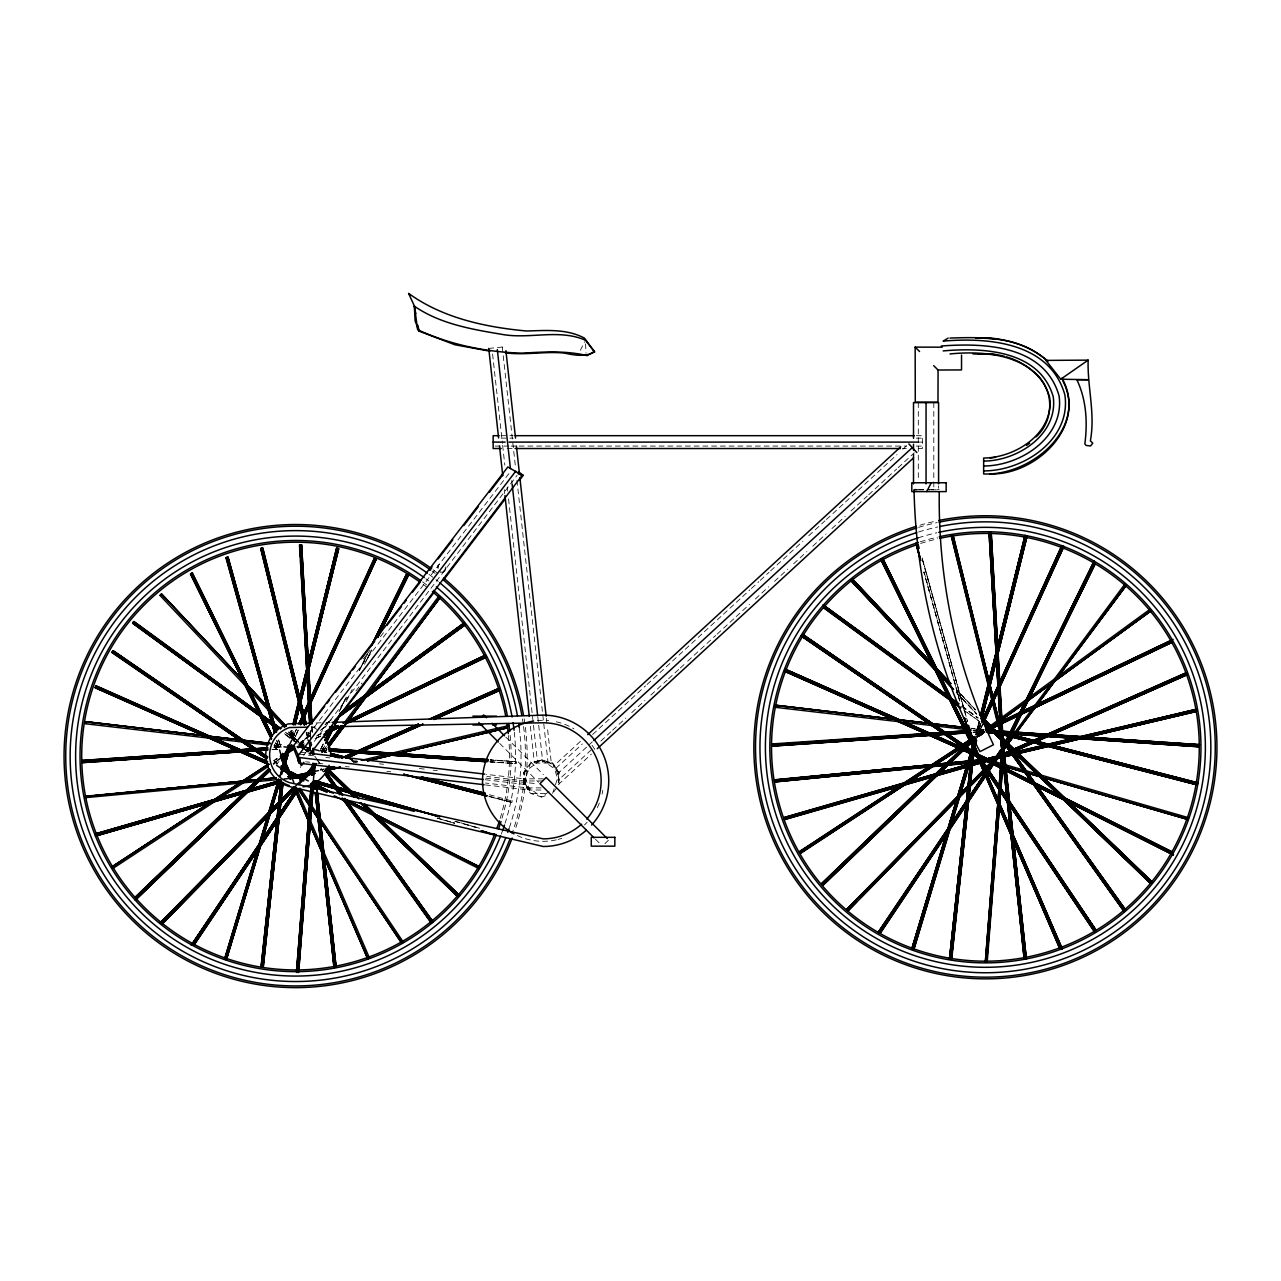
<?xml version="1.0" encoding="UTF-8"?>
<svg xmlns="http://www.w3.org/2000/svg" width="1281" height="1281" viewBox="0 0 1281 1281"><rect width="100%" height="100%" fill="white"/><g stroke="black" fill="none" stroke-linecap="round" stroke-linejoin="round"><path stroke-width="0.75" stroke-dasharray="5 3.75" d="M490.095 761.891L515.987 763.684L516.051 761.571L490.159 759.809L516.163 761.827L515.987 763.684L490.079 761.923M303.565 746.423L299.706 745.414L299.242 747.496L305.054 748.985L299.178 747.207L299.706 745.414L307.44 747.415M289.906 738.208L291.812 730.442M292.276 730.33L290.387 738.096L292.436 730.362M291.716 738.593L293.621 730.843L291.748 738.577M485.467 784.949L529.822 790.025L523.737 784.036L524.201 778.832L486.3 774.365M289.986 738.224L291.924 730.474M291.508 738.4L293.429 730.65M977.003 737.408L980.381 723.845M512.256 800.641L511.872 802.434L488.669 796.446L511.872 802.434L512.368 801.137L489.07 794.62M438.134 565.305L437.301 567.899L440.344 563.704L438.134 565.305L438.134 568.764M552.623 793.419L554.897 786.438M555.458 784.677L559.429 772.443L553.904 765.75L581.814 740.082M530.366 726.295L534.305 762.099L541.591 759.473L559.429 772.443L558.148 780.305L592.014 749.177M529.822 790.025L526.939 788.456L523.737 779.569L523.737 772.443L530.558 763.06C537.54 761.042 545.61 761.442 552.623 763.06L555.137 766.534L559.429 780.001L557.555 785.237L591.39 754.109M292.532 738.336L295.831 731.067M298.329 730.058L293.381 740.978L298.361 730.09M976.106 734.573L981.054 723.669M296.407 729.257L292.26 738.352L296.439 729.305M293.141 741.01L298.121 730.106M976.682 737.232L982.495 724.502M319.85 751.419L323.356 744.245M340.025 710.138L347.039 695.791L340.009 709.994M359.321 670.668L367.215 654.511L359.401 670.555M321.547 752.203L325.038 745.03L321.579 752.203M352.211 689.418L345.197 703.621M364.477 664.311L371.49 649.947M339.017 711.772L346.046 697.44M359.224 670.539L367.135 654.415M367.311 658.93L371.698 649.963L364.589 664.215M321.419 751.995L324.942 744.837M580.405 350.305L584.568 341.835M524.201 778.832L524.217 780.305L523.849 778.832L543.897 778.832M443.082 572.095L446.14 567.899L445.292 570.493L443.082 572.095L440.344 572.095L445.292 570.493L445.292 567.035M553.76 791.866L557.155 787.175M322.011 752.828L326.783 746.423M324.381 752.331L326.783 749.129M303.645 755.294L517.06 475.347M356.022 690.827L362.075 682.901M363.372 658.914L365.806 655.744M367.023 654.159L370.673 649.387M380.409 636.705L385.277 630.364M298.041 748.232L510.366 471.728M604.936 843.683L608.683 839.936M276.152 764.357L279.018 761.587M979.981 731.307L975.674 735.454C979.725 728.152 984.497 733.244 977.083 737.039L981.406 732.892L980.077 731.579M977.003 736.767L981.31 732.604M273.429 764.661L276.312 761.907M555.842 768.328L582.311 743.989M592.607 734.525L645.544 685.831M647.017 684.486L664.663 668.266M666.136 666.905L683.782 650.684M685.255 649.323L702.901 633.102M704.374 631.741L722.02 615.52M723.477 614.175L741.139 597.939M742.596 596.594L749.961 589.82M751.419 588.475L758.784 581.718M760.241 580.357L769.064 572.255M770.538 570.894L788.183 554.673M789.656 553.312L802.899 541.142M808.775 535.73L824.948 520.855M826.421 519.51L844.067 503.289M845.54 501.928L863.186 485.707M864.659 484.346L882.305 468.125M883.778 466.764L897.02 454.595M902.897 449.199L908.773 443.786M557.123 774.204L592.35 741.811M600.837 741.059L611.133 731.595M612.606 730.234L625.865 718.049M631.741 712.636L645 700.467M650.876 695.039L667.065 680.163M668.538 678.802L678.85 669.339M680.323 667.977L686.2 662.565M687.673 661.204L715.647 635.488M717.12 634.143L734.782 617.906M736.239 616.545L749.497 604.36M755.374 598.948L768.632 586.778M774.509 581.366L787.767 569.18M793.644 563.768L806.886 551.583M812.778 546.17L826.021 533.985M831.913 528.573L845.156 516.387M851.048 510.975L867.237 496.099M868.71 494.738L886.372 478.502M887.845 477.14L896.668 469.022M898.141 467.677L914.33 452.785M309.361 749.993L308.385 750.906L309.089 750.506M299.146 743.669L310.434 735.422M324.942 724.806L331.379 720.082M977.819 736.319L977.211 735.438L983.664 730.714M331.331 719.842L324.878 724.55L331.395 719.874M298.601 746.006L303.453 742.484M321.211 729.562L326.047 726.039M549.021 791.61L541.591 797.006L530.558 793.419L527.42 789.112L523.849 778.832M984.817 731.675L979.421 734.269L978.428 732.38L983.84 729.802L978.428 732.38L979.421 734.269L984.817 731.675L978.268 736.559L977.131 735.102L983.584 730.394L977.211 735.438M273.622 760.722L276.952 758.528L273.622 760.69M982.991 731.051L976.33 735.438C984.192 727.656 987.875 732.828 977.547 737.199L983.888 732.124M977.275 737.007L983.952 732.62M273.862 760.866L277.208 758.672M300.122 743.877L303.709 742.163M316.327 736.127L321.723 733.533M304.478 743.861L297.272 747.303L304.478 743.877M978.668 732.556L984.064 729.978M297.048 747.143L304.254 743.717M315.078 738.561L320.49 735.999M979.18 734.077L984.593 731.515M545.258 795.821L541.591 797.006L523.737 784.036L530.558 763.06L552.623 763.06L559.429 784.036L559.429 780.001M320.458 770.089L324.333 769.16M353.476 762.243L357.367 761.314M353.332 762.035L357.223 761.122L353.316 762.115M488.75 348.448L505.467 346.687M271.876 749.513L277.849 749.097M297.784 747.72L301.772 747.447M982.975 729.642L973.016 730.346L982.847 729.898M973.192 732.188L983.151 731.499L973.304 730.346M273.574 747.72L281.548 747.191M297.48 746.134L301.74 746.391M316.183 722.932L324.141 722.66M326.127 722.596L330.098 722.452M311.475 727.112L315.462 727.032M501.143 435.684L513.121 435.684M916.363 435.684L922.352 435.684L922.352 448.526L918.365 448.526M501.143 438.134L513.121 438.134M916.363 438.134L922.352 438.134M918.365 442.105L922.352 442.105M495.155 446.076L509.133 446.076M511.119 446.076L517.108 446.076M519.109 446.076L906.372 446.076M916.363 446.076L922.352 446.076M507.132 448.526L513.121 448.526M902.384 448.526L906.372 448.526M918.829 489.678L924.674 489.678M928.581 489.678L939.229 489.678M918.301 489.822L929.926 489.822M931.415 489.822L938.589 489.822L938.589 485.867M537.844 760.69L545.322 760.69L551.406 763.94L547.243 726.183M543.064 780.962L525.194 780.962L486.876 776.494M541.126 787.895L527.404 787.895L485.499 783.027M527.42 789.112L529.197 790.025L543.897 790.025M545.258 793.419L530.558 793.419L523.737 772.443L541.591 759.473L545.322 760.69M296.808 746.983L300.795 747.239M320.714 748.568L326.703 748.969M489.966 761.699L515.875 763.412M490.255 760.049L516.163 761.827M320.794 750.17L326.767 750.586M485.803 778.159L537.235 783.78M276.28 744.101L282.236 744.789L276.296 744.069M274.022 745.686L281.964 746.615M305.695 761.779L309.65 762.243M317.784 763.396L323.501 763.876M345.406 766.63L349.233 766.903M386.846 771.338L390.817 771.803M971.687 728.569L983.584 729.978M276.376 744.357L282.332 745.062M274.102 745.974L282.044 746.903M274.134 745.942L282.06 746.887M300.555 752.251L306.495 752.956M299.754 754.157L315.574 756.046M325.886 757.455L329.858 757.92M351.731 760.514L357.687 761.218M379.544 763.796L383.531 764.277M419.303 768.504L425.26 769.208M433.218 770.153L437.189 770.618M485.259 779.729L524.682 784.42L525.53 786.502M303.629 746.695L311.363 748.68M321.035 751.178L326.831 752.668M357.287 762.403L351.49 760.914L355.301 761.987M488.846 796.206L512.064 802.162M305.502 746.919L311.299 748.44M299.178 747.207L304.99 748.712M351.394 760.77L357.191 762.275M454.963 821.201L479.911 828.375L460.76 822.818M437.141 817.999L454.419 822.962M454.435 823.219L437.173 818.239L454.483 823.171M455.043 821.409L479.975 828.663M553.904 765.75L555.137 766.534M274.374 761.795L277.673 764.052M962.015 706.183L978.156 717.968L961.999 706.263M978.7 720.707L963.952 710.234L978.476 720.787M298.473 741.555L285.567 732.156L303.325 745.062M300.09 742.724L306.543 747.415M308.161 748.6L311.395 750.938M304.942 746.231L309.778 749.769M284.494 733.677L297.416 743.076M299.033 744.261L308.721 751.307M297.176 743.204L284.27 733.789L293.957 740.818M298.793 744.373L308.465 751.435L295.575 742.003M961.807 706.295L977.931 718.081M285.343 732.22L298.233 741.651M299.85 742.82L306.303 747.544M527.708 788.872L529.197 790.025M548.748 761.795L551.406 763.94M505.915 737.167L543.416 774.653M499.67 743.412L538.548 782.291M595.489 839.231L599.652 843.394M956.17 692.348L976.714 714.174L956.25 692.332M956.267 692.14L976.827 713.901M295.703 736.431L290.227 730.634L295.735 736.431M288.849 731.851L298.441 742.019M299.818 743.46L308.032 752.171M295.575 739.393L288.737 732.124L298.345 742.291M296.952 740.85L307.904 752.475L299.706 743.749M956.25 689.626L975.401 710.01M290.147 730.875L295.623 736.703M316.903 759.601L320.378 764.469M321.163 768.76L323.501 772.011M314.71 756.11L318.184 760.978M321.131 768.776L323.581 771.803M317.015 759.361L320.474 764.245M274.294 744.261L276.936 749.641M275.655 743.396L277.417 746.983M300.314 766.679L300.715 767.527M557.123 769.257L559.429 776.366M922.4 559.877L967.507 721.491L922.176 557.988L964.705 712.044M959.805 700.803L923.857 571.95L959.645 700.947M278.698 739.906L280.843 747.608L278.73 739.922M276.888 740.37L279.034 748.072M276.696 740.546L278.842 748.248L276.744 740.546M924.113 572.015L959.725 700.963M278.553 740.082L280.683 747.784M523.737 780.721L524.682 784.42M308.241 732.284L309.201 736.159L308.273 732.252M306.88 732.444L308.337 738.256M308.817 740.194L310.755 747.944M306.447 732.764L308.849 742.468M309.329 744.405L310.787 750.218M308.593 742.404L306.191 732.716L310.53 750.138L309.073 744.341M308.032 732.204L308.977 736.079M546.363 718.241L547.019 724.197M502.264 347.023L515.619 468.334M516.948 480.263L548.044 762.659M511.743 480.487L512.176 484.458M537.748 716.575L542.76 762.211M492.593 354.068L502.424 443.386M502.648 445.372L504.842 465.227M507.244 487.068L507.676 491.039M508.557 498.966L533.264 723.285M533.488 725.27L537.412 760.994M504.298 489.646L504.73 493.617M312.308 732.172L311.956 726.199L312.356 732.188M310.354 730.234L310.578 734.221M311.059 742.195L311.283 746.183M310.434 736.351L310.098 730.362L310.691 740.354M310.546 738.352L311.011 746.327L310.803 742.34M311.747 726.343L312.196 734.317M585.577 343.868L586.025 353.172M933.801 402.634L933.801 479.927M933.801 481.896L933.801 489.822M918.301 402.634L918.301 479.927M514.289 732.188A219.98 219.98 0 0 1 505.082 823.235M502.616 830.488A219.98 219.98 0 0 1 501.303 834.075M425.756 578.724A219.98 219.98 0 0 1 428.831 581.014M519.253 727.704A225.44 225.44 0 0 1 509.053 828.647M429.007 574.336A225.44 225.44 0 0 1 438.326 581.558M523.577 726.599A229.859 229.859 0 0 1 511.904 833.867M432.177 571.182A229.859 229.859 0 0 1 435.236 573.472M522.472 719.041A229.859 229.859 0 0 1 523.321 724.694M510.174 735.422A215.56 215.56 0 0 1 501.592 819.6M422.57 581.862A215.56 215.56 0 0 1 428.879 586.65M508.493 735.566A213.879 213.879 0 0 1 499.99 819.087M423.146 584.392A213.879 213.879 0 0 1 427.838 587.963M524.137 718.769A231.557 231.557 0 0 1 515.378 828.999M433.186 569.821A231.557 231.557 0 0 1 439.303 574.496M918.381 537.78A219.98 219.98 0 0 1 936.939 532.72M918.621 531.983A225.44 225.44 0 0 1 937.676 526.971M918.605 527.356A229.859 229.859 0 0 1 937.132 522.568M920.19 541.847A215.56 215.56 0 0 1 937.42 537.155M920.687 543.448A213.879 213.879 0 0 1 937.788 538.805M919.966 525.194A231.557 231.557 0 0 1 936.779 520.919M312.58 726.967A31.577 31.577 0 0 1 317.704 730.01M602.823 790.281A60.495 60.495 0 0 1 602.102 794.044M599.332 803.059A60.495 60.495 0 0 1 596.962 808.279M587.178 822.226A60.495 60.495 0 0 1 584.472 824.932M561.751 838.35A60.495 60.495 0 0 1 558.132 839.407M556.29 839.856A60.495 60.495 0 0 1 517.316 835.564M537.396 720.579A60.495 60.495 0 0 1 548.732 720.579M556.29 721.779A60.495 60.495 0 0 1 573.888 728.761M592.014 745.254A60.495 60.495 0 0 1 595.121 749.993M979.26 721.699L975.93 735.278L979.341 721.731M979.741 721.587L976.41 735.166L979.853 721.619M980.589 724.037L977.723 735.662L980.622 724.021M291.588 730.266L289.666 738.016L291.636 730.266M979.02 721.523L975.674 735.086L979.052 721.523M982.735 724.47L976.955 737.216L982.751 724.502M980.798 723.669L975.818 734.589L980.814 723.701M323.212 744.037L320.57 749.417L323.244 744.053M327.039 749.161L324.653 752.363L327.055 749.193M326.511 746.359L321.723 752.764L326.527 746.391M277.705 760.274L273.381 764.437L277.673 760.257M303.501 742.772L297.048 747.48L303.517 742.788M326.063 726.263L319.61 730.987L326.111 726.295M984.801 732.172L978.348 736.879L984.801 732.172M310.354 735.134L300.683 742.195L310.386 735.15M276.504 761.362L273.173 763.556L276.504 761.33M320.682 736.095L315.286 738.673L320.698 736.143M303.501 741.987L299.898 743.717L303.501 742.019M321.531 733.389L317.928 735.102L321.531 733.437M324.157 768.92L320.282 769.833L324.157 768.952M281.66 746.967L273.702 747.528L281.66 746.951M277.753 749.337L271.78 749.753L277.737 749.305M983.039 731.771L973.08 732.444L983.039 731.755M326.623 750.81L320.65 750.41L326.639 750.842M300.939 746.951L296.952 746.679L300.939 746.951M326.831 748.712L320.858 748.296L326.847 748.745M983.488 729.674L971.606 728.265L983.488 729.674M985.297 732.043L973.4 730.618L985.281 732.043M326.783 752.411L320.987 750.922L326.751 752.443M277.689 763.812L274.39 761.555L277.705 763.796M975.514 709.754L956.347 689.418L975.465 709.77M303.933 745.158L301.195 742.243L303.949 745.142M309.426 750.954L305.31 746.599L309.426 750.954M277.689 746.983L275.047 741.619L277.705 746.967M276.632 749.657L274.006 744.277L276.648 749.625"/><path stroke-width="1.5" d="M933.705 365.661L938.076 370.033L937.98 402.154L915.275 402.154L915.162 347.119L942.224 347.183M771.69 743.973L969.028 730.618L771.658 744.741L771.915 746.102L969.093 732.716L949.141 734.013M312.5 771.674L298.889 774.893L299.45 776.959L314.998 773.276L299.45 776.959L290.499 771.658L289.618 773.26L303.869 780.77L289.586 773.596L290.499 771.658L302.989 777.935M982.527 758.56L1173.316 854.923L978.94 757.103L979.853 755.15L1172.563 852.153M296.76 972.487L311.347 783.283M311.956 775.309L312.884 763.364L311.94 775.293M298.601 972.567L314.726 763.556M985.665 961.967L1002.543 742.884L1004.656 742.964L986.722 962.079L985.361 961.807L1002.543 742.884L1004.656 742.964M1004.4 743.076L987.203 961.887M296.471 972.343L311.315 783.267M296.648 970.341L310.594 795.101M311.075 789.128L311.395 785.157M312.5 771.21L313.14 763.252M298.761 970.566L313.589 781.378L310.386 821.169M314.213 773.404L314.998 763.444L314.357 771.402M298.473 970.422L310.066 825.14M985.361 961.807L1001.069 764.677M1001.39 760.69L1002.334 748.745M987.267 732.284L993.223 732.988L993.415 730.843L985.473 729.898L993.496 731.163M261.404 966.979L281.131 780.353M282.781 782.499L263.213 967.235L283.005 782.643L263.342 963.376M971.959 749.961L972.599 744.005L949.589 958.524L971.542 753.933M973.4 754.077L951.415 958.78L954.649 928.997M281.099 780.369L261.084 967.075L276.808 822.194M277.449 816.237L278.521 806.309M278.954 802.338L281.099 782.499M949.589 958.524L970.886 762.019M972.183 750.122L972.823 744.165M974.265 748.28L974.697 744.309L974.249 748.28M955.066 925.026L973.608 754.237L951.735 958.684L949.91 958.428M1001.566 749.977L995.321 757.936L995.161 756.575L987.491 758.8L995.465 757.279M484.106 784.709L299.226 763.22L299.946 757.615L483.289 779.489M283.165 770.089L293.029 776.894L294.118 775.389L280.971 766.07L294.166 775.101L293.029 776.894L283.149 770.105M982.415 760.097L801.233 635.984L982.415 760.097L983.52 758.592L802.514 634.255L934.121 724.902M85.795 721.908L270.323 743.412L85.955 721.667L85.635 722.964L85.635 723.765L268.081 744.998M85.795 723.525L85.955 721.667L238.698 739.858M775.149 705.415L969.605 728.056L775.309 705.174L774.989 707.272L971.318 730.122M775.149 707.032L775.309 705.975M989.124 729.209L1197.959 782.883L989.06 728.921L988.596 731.003L1197.351 784.933L1048.482 746.279M280.731 728.569L133.352 621.974L132.664 623.19L277.817 729.081M278.041 728.969L132.664 623.19L133.881 621.413L257.961 712.172M293.253 724.614L306.591 670.299M308.032 664.487L336.631 548.092L307.872 664.375M293.701 724.518L295.126 718.705M296.087 714.814L298.921 703.189M300.827 695.423L302.732 687.673M303.677 683.782L307.008 670.219M309.842 658.578L336.919 548.028L309.458 658.53M338.424 548.588L295.046 725.014L338.712 548.524L307.872 672.525M996.426 651.869L980.702 715.887L1025.777 535.746M997.387 647.994L1025.024 535.474L997.226 647.882M981.166 715.775L988.275 686.68M990.181 678.93L995.881 655.648M998.732 644.023L1025.312 535.41L998.331 643.975M1026.818 535.97L982.015 718.209L1026.625 537.844L997.226 656.032M306.912 668.25L293.029 724.454L306.559 670.155M980.461 715.711L996.266 651.757M293.381 724.678L306.912 670.427M308.369 664.615L337.383 548.38M295.351 722.9L299.21 707.4M300.17 703.525L306.912 676.4M980.493 715.695L988.211 684.678M989.172 680.803L995.913 653.662M981.822 718.033L995.785 661.845M296.311 714.862L299.21 703.237M300.186 699.362L303.085 687.737M304.061 683.862L306.96 672.237M310.354 658.674L313.253 647.049M314.229 643.174L317.128 631.549M318.104 627.674L323.917 604.424M324.878 600.549L330.21 579.252M331.171 575.377L334.085 563.752M335.046 559.877L337.96 548.252M981.31 715.807L985.665 698.369M986.626 694.494L988.083 688.682M990.501 678.994L993.415 667.369M994.376 663.494L995.833 657.681M999.212 644.119L1002.607 630.556M1003.583 626.681L1006.482 615.056M1007.458 611.181L1010.357 599.556M1011.333 595.681L1014.232 584.056M1015.192 580.181L1018.107 568.556M1019.068 564.681L1024.4 543.368M993.415 732.236L987.267 732.268M225.152 959.117L228.578 947.636M230.852 939.982L278.73 779.248M282.14 767.751L283.293 763.924L282.092 767.751M225.568 959.533L278.537 781.506M913.369 946.451L920.206 923.489M921.343 919.662L956.106 802.931M957.259 799.104L967.507 764.661M968.644 760.834L972.647 747.431M913.225 948.773L975.866 738.208L912.216 948.436L975.161 737.904L912.008 948.228L974.345 741.683M986.098 758.944L977.179 754.173L986.322 758.208L985.601 759.409M281.228 769.705L286.143 754.365L287.873 754.957L283.854 768.344M280.107 779.857L226.385 959.677L280.411 779.825M281.82 774.124L287.873 754.957L284.99 764.517M976.33 740.402L914.01 948.917L976.666 740.37M281.212 769.689L285.807 754.397L287.536 754.989M226.177 959.469L279.802 781.714M278.634 779.216L224.575 959.181L278.409 781.474M85.219 796.59L276.088 777.855L85.219 796.59L85.299 797.663L278.201 779.553M774.573 780.097L993.255 758.672L993.56 759.969L774.813 781.922L774.573 780.097L993.255 758.672L993.544 760.786L786.838 780.449M981.486 760.049L774.669 779.761L774.813 781.922L993.383 760.53M268.658 764.517L95.242 687.721L95.627 686.44L267.745 761.763L214.776 738.432M210.965 736.831L96.027 685.751L95.242 687.721L268.866 764.325M900.463 720.194L785.381 669.258L784.596 671.228L892.297 718.929M1001.39 737.68L979.581 714.125L1001.518 737.376L999.997 738.897L980.83 718.529M288.962 745.622L283.165 758.352L291.7 740.162M299.13 723.797L374.949 558.596L376.15 559.317L300.843 724.646L375.925 559.06M972.807 741.843L974.473 742.66L972.519 741.859L974.457 738.208M981.887 721.844L1061.917 545.498L981.614 721.86M983.552 722.66L1063.63 546.202M982.751 724.502L1063.854 546.443M288.145 747.464L283.165 758.352L284.83 759.169L291.748 744.629L285.119 759.169L283.453 758.336M374.452 558.612L298.921 723.845L374.212 558.356L376.15 559.317L310.562 702.853M286.496 755.534L288.161 751.899M300.603 724.646L308.081 708.297M983.296 718.257L1061.308 547.563M984.144 720.867L998.267 689.979M999.917 686.36L1063.006 548.268M325.118 740.658L332.131 726.295M333.877 722.708L335.638 719.121M371.602 645.528L407.022 573.76L372.627 643.67M325.918 743.236L340.826 712.732M377.623 637.394L408.639 574.641L377.863 637.41M1004.816 743.893L1094.278 560.838L1004.656 743.685M1003.888 750.058L1005.633 746.471L1003.888 750.058M1008.259 741.091L1095.031 563.496M331.987 726.119L324.958 740.45L332.067 726.119L329.729 729.417M371.538 645.448L406.685 573.744L408.303 574.609M326.847 741.443L339.161 716.335M1009.172 739.297L1095.351 563.512M325.822 743.044L332.868 728.713M336.391 721.539L339.033 716.159M378.68 635.552L408.639 574.641M1005.553 741.891L1093.734 562.647M1003.728 749.833L1005.489 746.247M1010.773 735.502L1028.387 699.666M1030.148 696.079L1095.351 563.512M926.723 491.6L931.239 482.761M999.276 733.373L1125.919 910.327L999.276 733.373L997.739 734.397L1124.142 911.528L1005.969 745.542M191.542 945.282L295.975 789.352L191.253 945.25L260.411 842.594M298.649 788.68L194.168 944.705L298.809 788.936L278.682 818.751M988.628 767.879L878.99 932.6L880.191 933.192L998.171 757.519M948.645 827.75L878.382 932.072L989.765 766.23M995.321 757.936L1000.877 749.641L995.497 758.192M946.867 833.595L880.191 933.192L878.67 932.104M949.093 830.28L997.995 757.247M263.758 837.614L277.144 817.742M279.37 814.444L294.982 791.258M193.895 944.673L256.376 851.897M259.723 846.917L276.456 822.066M951.991 822.786L984.336 774.765M112.872 650.94L267.793 757.039L113.16 650.748L112.232 651.805L266.672 758.8M266.704 758.544L111.879 652.493L113.16 650.748L264.51 754.989M307.952 772.507L313.685 764.036M327.984 744.821L342.267 725.59M344.653 722.388L438.903 596.097M1124.67 584.392L997.307 756.014M1126.079 585.209L998.187 756.623L1001.774 751.835M329.169 745.926L344.717 725.142M348.304 720.338L439.239 598.755L328.256 747.608L440.312 596.898L439.479 596.241M1004.16 748.632L1035.272 707.032M1037.658 703.845L1126.207 585.465L998.507 756.703L997.082 755.55M248.69 687.769L191.638 573.248L190.517 573.984L271.364 738.897M271.652 738.881L190.517 573.984L192.39 572.975L248.482 687.785M299.69 762.916L301.467 765.462L303.869 762.291M309.906 754.365L522.184 475.363L507.868 466.957L293.685 745.526L293.99 749.321L298.793 761.651M323.693 737.36L327.312 732.588M335.782 721.475L433.731 592.863M443.402 580.165L505.066 499.174M519.59 480.135L523.208 475.363L518.709 472.032M301.467 765.462L298.297 755.486L515.763 471.168M312.468 722.212L324.669 706.359M327.103 703.189L329.537 700.018M335.638 692.092L350.289 673.069M352.723 669.899L355.157 666.728M361.258 658.802L374.676 641.365M386.878 625.496L401.529 606.473M403.963 603.303L406.397 600.132M412.498 592.206L419.832 582.695M429.583 570.013L432.017 566.842M438.118 558.916L452.769 539.893M463.738 525.626L478.389 506.587M489.358 492.32L502.776 474.883M1036.073 436.837C1055.368 419.447 1054.039 387.134 1033.223 371.426A72.633 72.633 0 0 0 1006.418 356.855M284.43 764.453L290.515 779.36M290.531 779.36L284.206 764.693L286.143 763.78L291.684 776.622M973.784 747.944L1059.579 948.068L999.756 808.535M975.273 747.528L1062.349 949.141L975.273 747.528L973.56 748.184L1059.867 948.084M295.943 787.415L161.822 924.322L294.79 788.92M298.745 784.564L312.708 770.313M312.996 770.393L304.59 778.944L312.996 770.393L311.427 768.968L300.234 780.353L311.427 768.968L311.924 769.593L160.477 923.089L293.253 787.511L160.333 922.784L292.084 788.984M848.374 910.679L1001.838 753.276L1000.781 752.459L846.885 909.126L848.374 910.679L846.885 909.126M303.293 777.583L307.488 773.324M161.694 924.017L294.774 788.888M848.246 910.375L856.653 901.84M860.848 897.565L1002.35 753.901M481.192 717.44L483.69 714.942L486.476 717.728M996.186 732.428L994.969 733.805L1000.733 739.345L994.969 733.805L996.042 732.924L988.083 732.46L996.058 733.004M135.434 897.485L269.074 768.584L135.129 897.341L233.094 803.363M270.387 769.897L135.226 900.239L270.467 770.137L136.346 898.718M968.468 742.388L821.601 883.618L969.925 741.01M971.254 742.307L823.139 885.123L821.601 883.618M235.976 800.609L267.665 770.201M822.818 884.995L838.687 869.783M841.569 867.013L971.318 742.564L823.139 885.123L821.906 883.746M587.691 734.67L900.719 446.829M593.824 740.466L912.296 447.613M597.266 748.696L913.561 457.845M281.532 757.872L284.718 769.417L286.528 768.968L282.444 753.388L286.752 768.776L284.718 769.417L280.971 755.934M969.685 729.193L976.106 752.283L974.072 752.924L964.449 718.273M286.159 726.263L161.598 594.016L160.509 594.8L159.997 595.409L284.734 727.496M160.269 595.329L161.598 594.016L266.896 706.119M299.45 697.312L262.749 548.028L260.684 548.604L304.286 724.966L260.956 548.396L261.981 548.108L306.367 724.502M262.749 548.028L306.319 724.534M339.449 714.19L463.578 623.351L341.002 712.78L366.926 694.014M337.335 718.017L464.635 624.888M985.265 729.546L1149.954 609.34M991.238 727.448L1150.754 610.749M337.399 718.049L361.61 700.387M994.488 725.11L1049.347 685.063M1054.199 681.54L1151.011 610.877L1054.151 681.348M370.161 691.66L463.834 623.479M337.351 717.808L358.344 702.548M996.026 723.637L1049.299 684.871M1000.621 738.432L983.6 721.427M1060.748 379.208L1088.145 360.137C1087.281 387.086 1095.463 413.891 1090.355 440.824L1092.773 443.146L1090.563 445.98L1086.144 445.452L1084.831 443.915C1087.681 422.394 1086.4 399.8 1076.873 379.72L1088.354 379.72L1060.748 379.208L1045.937 360.393L1088.145 360.137M1026.545 445.372L1029.62 443.258M977.851 754.205L973.768 744.837M111.767 867.269L268.61 764.02L111.735 866.981M267.921 766.679L112.808 868.502M277.929 760.097L294.534 748.616M974.217 739.393L800.001 852.778L799.456 851.865L974.649 736.543M973.944 739.201L800.529 853.386L799.424 851.577L974.921 736.703M111.735 866.981L238.762 783.828M242.109 781.65L268.85 764.149M800.497 853.098L972.535 740.466M948.196 338.072L943.152 341.098C988.596 337.239 1050.068 342.443 1064.879 394.916C1071.396 439.431 1023.791 470.992 983.648 470.896M594.368 351.41L587.162 355.638C565.978 350.466 543.656 351.891 522.056 353.188C486.075 352.099 450.336 344.845 417.59 329.681L414.5 306.271L408.591 293.381C442.505 317.992 485.243 327.167 526.363 330.994C545.914 330.514 566.618 328.544 584.488 338.152L594.608 351.923C585.273 357.079 574.577 355.333 564.681 353.124C544.921 351.074 525.242 355.461 505.515 352.835M1001.694 747.624L989.044 532.384L1001.694 747.624L1003.535 747.592L991.174 532.336M1003.231 747.736L990.902 532.223M289.314 749.049L290.066 750.762L293.669 749.033L290.066 750.762L289.074 748.873L294.71 746.471M325.326 731.803L337.928 725.767M343.324 723.189L485.579 655.071L343.164 723.06M347.711 723.141L486.428 656.705M985.874 729.113L1173.14 639.427M1172.179 641.925L986.626 730.811L1172.195 642.261L990.005 728.937M326.943 730.794L337.752 725.638M351.314 721.523L486.444 657.041L352.964 720.546M1171.33 640.292L985.649 728.937L1171.346 640.612M328.737 730.01L335.958 726.583M348.576 720.579L485.595 655.408M324.109 734.269L342.139 725.687M343.548 757.423L418.391 724.165M429.343 719.298L498.709 688.473L429.343 719.185M346.142 758.288L422.778 724.245M433.715 719.378L499.398 690.187M1003.696 753.901L1186.238 672.797L1003.696 753.628L1043.919 735.902M1186.927 674.495L995.369 759.633L1187.167 674.719L1037.386 740.818M341.723 758L418.391 724.037M346.206 758.352L422.922 724.373M433.875 719.522L499.638 690.411L435.716 718.625M341.787 758.048L414.884 725.783M429.503 719.346L498.95 688.698M346.206 758.112L359 752.475M362.651 750.858L422.922 724.261M1047.586 734.285L1186.478 673.005M997.21 758.544L1002.687 756.126M1011.83 752.091L1033.735 742.42M94.906 834.299L278.97 780.866L94.698 834.075L215.592 799.328M281.436 782.067L95.37 836.109L281.404 782.355L214.199 801.65M975.962 762.115L784.196 818.383L784.725 819.6L988.019 760.882L901.632 785.717M906.852 782.291L784.052 817.582L977.899 761.587M221.341 797.679L278.906 781.122M97.084 835.34L208.435 803.315M910.695 781.186L968.26 764.629M987.443 759.121L995.129 756.911M784.516 819.392L897.789 786.822M285.407 763.988L290.082 772.955M974.761 747.496L998.331 800.497M227.682 557.123L276.536 732.22L228.018 557.171L226.625 557.379L274.566 732.844L268.241 709.754M274.742 732.684L225.92 557.683L228.018 557.171L275.895 730.458M308.833 773.132L316.311 763.588L309.153 773.212L298.889 774.893L318.505 770.554M326.287 768.696L334.053 766.855M361.242 760.402L508.797 725.606M340.266 767.271L324.717 770.97L340.25 767.335M367.471 760.818L507.404 727.592M997.963 756.11L988.243 758.384L1196.278 709.29L988.324 759.153L988.804 760.466L1196.694 711.371L1052.774 745.142M1196.758 711.099L988.804 760.466L988.436 758.656M326.111 768.456L333.877 766.63M367.455 760.898L507.34 727.864M328.048 768.04L331.923 767.127M324.525 770.762L340.089 767.111M369.264 760.257L507.34 727.864M1003.792 754.733L1196.214 709.562M988.596 760.193L1048.883 746.054M990.005 458.038L995.593 457.317M990.005 473.938C1035.368 475.571 1086.832 426.797 1062.926 381.098M983.648 461.08C1017.658 460.968 1058.378 434.467 1053.222 396.646C1039.532 350.193 983.135 347.327 943.152 350.93M983.648 465.996C1020.717 465.98 1064.895 436.949 1059.051 395.781C1044.495 345.053 984.481 342.796 941.231 346.014M288.001 776.718L303.901 775.165L304.205 776.462L292.26 778.432L304.189 777.279L303.901 775.165L288.017 776.702M284.158 778.976L304.029 777.023M274.23 778.256L85.315 796.27L85.571 798.095M290.147 776.75L294.118 776.366M987.459 759.489L993.415 758.912M774.925 781.586L782.867 780.834M267.697 747.896L82.336 760.466L267.729 747.944M267.889 749.785L82.56 762.611L82.304 761.234L235.736 750.25M969.205 732.476L771.915 746.102L771.851 744.277M239.723 749.977L253.654 749.049M257.641 748.793L267.601 748.12M82.4 762.307L94.362 761.506M98.349 761.25L112.296 760.322M116.283 760.049L267.761 749.977L82.56 762.611L82.496 760.77M771.754 745.814L803.651 743.685M807.638 743.428L823.571 742.356M827.558 742.099L945.17 734.269M312.212 723.076L288.353 723.893A32.826 32.826 0 0 0 288.561 786.326L543.288 846.501A65.683 65.683 0 0 0 586.218 830.328M332.099 722.388L542.84 715.134A65.683 65.683 0 0 1 591.614 825.044M311.779 722.228L301.595 544.841L300.25 544.745L309.746 724.389L301.852 582.871M310.002 724.261L299.466 544.889L301.595 544.841L309.185 680.467M307.488 727.192L289.538 727.528A29.015 29.015 0 0 0 289.746 782.691L543.288 838.863A58.045 58.045 0 0 0 581.606 824.227M329.425 726.775L542.84 722.772A58.045 58.045 0 0 1 586.778 819.023M938.076 370.033L961.535 369.921L961.535 355.061M950.006 338.072C983.696 336.887 1021.774 336.471 1047.81 361.546M950.006 353.956C986.738 350.177 1037.29 355.253 1049.619 397.19C1054.359 432.93 1015.769 457.861 983.648 458.038L983.648 473.938C1031.093 476.116 1089.282 427.582 1062.029 378.135M499.142 435.684L493.153 435.684L493.153 448.526L501.143 448.526M515.122 435.684L914.362 435.684M493.153 442.105L505.13 442.105M509.133 442.105L918.365 442.105M515.122 448.526L900.383 448.526M917.228 489.678L914.026 489.678C916.043 580.501 937.564 671.1 979.981 751.627L993.464 744.757C955.802 666.136 938.06 578.708 939.261 491.68M472.913 716.143L496.468 716.143M472.913 724.982L482.729 724.982M492.545 724.982L496.468 724.982M973.048 353.956L985.697 354.052M975.722 338.072C1001.278 336.647 1027.33 343.868 1047.105 360.473M977.851 353.956L995.273 354.501M977.851 338.072L998.187 338.792M996.122 731.147L1083.822 736.975M1199.24 746.519L1006.017 733.645L1073.798 738.272M328.689 749.097L488.141 759.713M328.625 750.938L487.981 761.555M994.28 730.714L1083.902 736.815M1077.785 738.545L1199.352 746.791L1079.867 738.496M488.173 759.665L328.817 748.841L394.596 753.42M330.626 751.114L386.43 754.893M390.417 755.166L486.091 761.667L392.498 755.133M994.28 730.73L1161.675 742.307M1165.662 742.58L1199.544 744.918M988.243 732.156L996.202 732.716M1014.136 733.949L1040.028 735.742M1046.001 736.159L1057.946 736.991M1061.933 737.264L1071.893 737.952M400.585 753.836L488.269 759.905M336.727 751.274L352.659 752.379M356.646 752.652L384.524 754.589M1002.158 747.832L1000.829 737.808M974.585 745.27L974.04 744.869M987.171 731.963L993.127 732.652M288.177 745.478L294.134 746.183L288.193 745.462M283.95 746.839L293.861 747.992M775.309 705.174L967.715 728.088M242.653 740.338L270.435 743.637M309.089 753.196L484.73 774.124M489.902 351.17L454.963 344.765L419.015 331.122L415.124 320.939L414.323 305.903L415.765 313.653M1197.559 784.677L988.596 731.003L988.772 729.674L989.06 728.921L1197.751 783.139M313.301 749.193L319.097 750.682M330.706 753.66L351.971 759.121M421.593 777.007L485.403 793.403L421.561 776.894M339.881 757.936L330.21 755.454L337.912 757.487M486.924 795.709L403.723 774.332L486.732 795.933M1002.078 734.221L1042.67 744.773M425.308 778.047L485.211 793.612M403.595 774.316L486.732 795.901M994.568 761.651L1188.512 817.726M994.104 763.444L1187.903 819.151M314.822 780.898L439.607 816.782M414.115 811.385L312.42 782.147L404.54 808.807M481.272 830.696L487.036 832.346M490.863 833.451L494.706 834.555M997.947 764.581L1187.935 819.488L1044.143 777.743M314.998 780.705L439.655 816.718M984.705 760.482L990.453 762.147M1001.966 765.494L1024.96 772.171M1028.803 773.292L1040.3 776.622M316.919 781.298L437.766 816.397M312.612 781.986L335.606 788.664M339.449 789.785L350.946 793.115M354.789 794.236L393.139 805.365M1000.797 740.642L1001.886 750.57L1001.134 740.738M585.433 340.202C558.66 328.496 529.117 339.641 501.175 334.229C471.312 329.249 439.895 323.789 414.5 306.271M518.277 473.762L522.184 475.363M785.397 669.547L900.479 720.322M904.13 721.94L971.703 751.755M784.596 671.228L976.49 755.886M96.043 686.04L211.125 736.831M904.114 721.811L969.877 750.938M895.947 720.546L978.092 756.911L895.931 720.402M785.381 669.258L900.319 720.338M905.795 722.772L929.51 733.308M934.986 735.742L966.002 749.529M978.78 755.198L986.066 758.448M784.58 670.94L890.455 717.968M216.441 739.265L240.155 749.801M243.806 751.419L265.711 761.154M95.226 687.433L201.101 734.477M206.577 736.911L268.658 764.485M979.821 755.486L1172.563 852.169M1173.556 854.747L978.94 757.103L979.421 755.79L1172.323 852.329M290.467 771.995L308.321 780.946M313.669 783.62L331.523 792.571M344.013 798.848L479.638 866.869L344.029 798.591M327.087 792.411L311.011 784.356L323.469 790.649M478.854 868.566L334.197 795.773M333.316 793.211L313.701 783.332L331.491 792.347M347.535 800.449L479.414 867.029M312.788 784.965L319.93 788.568M518.469 472.849L523.208 475.363M293.925 747.736L280.299 756.302L293.973 748.232M802.226 634.431L983.52 758.592L982.911 759.777L982.383 760.386L801.522 635.808M276.584 765.317L293.061 776.59M937.42 727.16L975.257 753.228M112.168 652.301L266.72 758.768M307.728 772.059L308.609 772.667M958.796 703.829L823.235 604.92L947.316 695.679M989.444 726.199L982.991 721.491L997.515 732.091L992.679 728.553M823.155 605.24L958.764 703.91M823.635 607.867L960.718 707.881M984.913 725.526L988.388 727.752M133.8 621.733L280.715 728.633M950.534 698.033L956.971 702.757M992.423 728.681L997.258 732.22M823.715 607.546L960.734 707.801M261.18 714.542L270.851 721.603M274.07 723.973L280.523 728.681M132.744 622.854L277.833 729.017M1001.966 737.968L1151.891 881.776L1002.254 737.84L1005.137 740.626M1150.562 883.073L1007.939 746.247L1150.482 883.346L1061.389 797.423M328.464 769.673L358.744 798.704M364.509 804.244L459.655 895.499M354.597 797.294L325.774 769.657L354.565 797.39M458.326 896.812L360.361 802.819L368.976 811.225M1008.003 743.396L1041.085 775.277M1043.951 778.063L1066.961 800.241M1069.843 803.011L1151.811 882.049M328.737 769.561L358.92 798.72M364.701 804.164L376.182 815.356M379.096 817.999L459.671 895.499M371.842 813.995L458.246 897.084L372.034 813.915M1016.826 754.461L1055.64 791.882M327.472 770.954L354.789 797.294M360.537 802.835L367.711 809.768M915.162 347.119L919.55 351.506M492.032 723.269L504.522 735.774M607.29 838.543L546.186 777.439L539.942 783.684L594.096 837.854M478.838 722.58L498.277 742.019M950.87 683.606L852.313 578.964L949.413 682.357M852.041 579.044L950.774 683.622M953.432 689.45L850.712 580.373L952.151 687.785M980.942 718.257L1000.141 738.577M161.31 594.096L286.111 726.263M979.501 714.382L982.239 717.296M984.977 720.21L994.552 730.394M851 580.293L953.528 689.418M269.634 709.034L284.67 725.062M908.886 443.899L916.844 452.561M585.401 340.154L594.592 351.907M1124.462 911.464L997.739 734.397L998.716 733.501L999.42 733.1L1125.599 910.407M325.038 770.97L342.459 795.325M344.781 798.575L433.09 921.968L344.877 798.383M339.769 794.764L324.653 773.644L338.632 792.955M431.617 923.089L342.091 797.999L431.313 923.137M348.272 803.283L432.77 922.032M982.607 761.715L1096.408 930.727L982.879 761.683M1094.855 931.703L975.514 754.509L978.844 759.489M299.946 788.151L403.547 942.528M401.033 941.567L298.425 789.224L401.978 943.505L320.874 822.402M983.312 766.134L1094.663 931.976L988.019 772.731M982.863 761.699L1096.232 930.999M975.802 754.477L979.132 759.457M983.568 766.102L985.794 769.417M298.665 789.224L318.665 819.087M299.226 763.22L298.057 761.074L298.057 754.157M882.449 558.5L970.566 737.664L939.79 674.863M973.352 747.48L880.768 559.269L973.016 747.496L949.349 699.026M192.214 573.215L272.405 736.239L250.436 691.356M882.625 558.276L938.044 671.276M883.506 560.069L937.836 671.292M939.597 674.879L965.89 728.681M881.808 560.838L947.588 695.439M251.124 693.165L272.148 736.223M190.693 573.744L271.396 738.865M293.685 745.526L298.297 755.486M285.919 764.02L293.829 782.355M296.215 787.847L369.552 958.268M368.143 959.085L293.701 786.694L367.855 959.069M999.901 804.164L1061.276 947.283M977.723 757.135L998.187 804.868M294.662 788.311L367.087 957.227M784.26 817.806L784.725 819.6M918.109 544.473L919.182 548.332M968.58 725.334L976.106 752.283L974.873 752.796L964.513 718.273M964.625 718.113L974.281 752.716M279.562 749.993L284.942 769.224M970.566 733.212L972.695 740.914M916.668 545.082L920.399 558.548M284.926 763.188L286.528 768.968M226.257 557.731L267.185 705.911M299.081 775.165L299.37 776.206M952.792 535.602L1000.957 729.353M970.133 611.325L951.271 535.778L999.644 731.787M971.094 615.2L988.5 684.951M989.957 690.763L998.171 723.685M297.704 695.631L260.956 548.396L304.51 725.014M300.122 705.319L301.563 711.131M302.54 715.006L304.462 722.756M1000.509 727.4L953.064 535.41L988.804 680.803M989.765 684.678L992.615 696.32M993.576 700.195L999.292 723.461M1002.158 735.086L1003.103 738.977M300.411 701.187L303.261 712.812M304.221 716.687L306.127 724.454M417.942 325.31L419.015 331.122M505.899 350.658L515.522 438.086M516.403 446.028L519.462 473.842M519.894 477.829L546.154 716.255M497.316 349.553L510.43 468.59M512.176 484.458L537.524 714.59M488.75 348.448L498.597 437.942M499.478 445.884L502.76 475.715M504.954 495.603L529.261 716.351M1003.712 750.314L1026.337 958.828L1003.808 748.424L1009.476 802.066M1002.527 756.527L1024.48 958.973M315.863 780.705L336.118 967.395L316.359 782.787M314.902 788.904L314.245 782.947L314.854 788.92M334.261 967.539L315.318 792.875L320.826 844.531M1009.892 806.037L1013.255 837.822M1013.671 841.793L1025.873 957.003M1001.342 742.724L1002.174 750.666M1004.064 768.536L1007.218 798.319M1007.635 802.29L1010.165 826.117M1010.789 832.074L1024.224 959.133L1010.597 832.01M1002.719 758.528L1010.181 828.038M316.327 782.803L316.967 788.76M317.384 792.731L320.122 818.559M320.538 822.53L323.901 854.315M324.317 858.286L335.686 965.554M314.71 785.029L315.142 789M315.558 792.971L320.81 842.61M321.435 848.566L334.037 967.699L321.243 848.518M301.323 544.729L311.843 724.197M991.27 534.321L997.082 638.034M997.307 642.037L999.548 681.924M999.772 685.911L1000.877 705.847M1001.102 709.834L1002.11 727.784M1002.334 731.787L1003.007 743.749M989.316 532.496L989.54 536.483M989.765 540.47L992.102 582.327M992.327 586.314L1000.493 731.835M309.41 684.454L310.194 698.417M310.642 706.391L311.539 722.356M299.738 545.001L300.411 556.963M300.619 560.95L301.627 578.884M938.589 483.882L938.589 402.634L913.513 402.634L913.513 438.31M926.051 402.634L926.051 483.882M913.513 444.251L913.513 450.191M913.513 454.163L913.513 483.882M499.398 820.961A213.879 213.879 0 0 1 496.884 828.391M494.818 833.899A213.879 213.879 0 0 1 201.581 948.18A213.879 213.879 0 0 1 111.911 646.505A213.879 213.879 0 0 1 419.976 582.07M432.402 591.662A213.879 213.879 0 0 1 505.723 716.143M507.036 723.861A213.879 213.879 0 0 1 508.301 733.613M500.999 821.489A215.56 215.56 0 0 1 498.469 828.967M496.388 834.507A215.56 215.56 0 0 1 200.845 949.685A215.56 215.56 0 0 1 110.47 645.64A215.56 215.56 0 0 1 420.953 580.693M433.49 590.365A215.56 215.56 0 0 1 507.372 715.839M508.717 723.605A215.56 215.56 0 0 1 509.758 731.467M504.49 825.06A219.98 219.98 0 0 1 502.616 830.488M500.615 835.853A219.98 219.98 0 0 1 198.811 953.624A219.98 219.98 0 0 1 106.915 642.982A219.98 219.98 0 0 1 424.203 577.587M436.325 586.986A219.98 219.98 0 0 1 512.096 717.008M513.04 722.66A219.98 219.98 0 0 1 514.065 730.282M509.053 828.647A225.44 225.44 0 0 1 507.756 832.346M505.691 837.854A225.44 225.44 0 0 1 196.393 958.524A225.44 225.44 0 0 1 102.24 640.148A225.44 225.44 0 0 1 427.406 573.167M439.831 582.807A225.44 225.44 0 0 1 517.476 716.047M518.725 723.797A225.44 225.44 0 0 1 519.253 727.704M509.902 839.215A229.859 229.859 0 0 1 194.376 962.447A229.859 229.859 0 0 1 98.669 637.506A229.859 229.859 0 0 1 430.624 570.045M442.682 579.412A229.859 229.859 0 0 1 521.815 715.294M512.16 838.03A231.557 231.557 0 0 1 194.776 964.529A231.557 231.557 0 0 1 96.908 637.185A231.557 231.557 0 0 1 431.617 568.684M443.77 578.131A231.557 231.557 0 0 1 523.481 714.99M939.694 538.372A213.879 213.879 0 0 1 1194.949 704.486A213.879 213.879 0 0 1 1025.328 957.419M1023.407 957.788A213.879 213.879 0 0 1 778.288 800.673A213.879 213.879 0 0 1 916.956 544.681M939.341 536.723A215.56 215.56 0 0 1 1192.883 805.749A215.56 215.56 0 0 1 836.205 902.897A215.56 215.56 0 0 1 918.301 542.455M938.813 532.32A219.98 219.98 0 0 1 1196.918 807.719A219.98 219.98 0 0 1 832.298 905.283A219.98 219.98 0 0 1 918.381 537.78M939.597 526.555A225.44 225.44 0 0 1 1201.802 810.489A225.44 225.44 0 0 1 828.022 908.725A225.44 225.44 0 0 1 916.748 532.576M939.005 522.168A229.859 229.859 0 0 1 1205.853 812.394A229.859 229.859 0 0 1 824.163 911.143A229.859 229.859 0 0 1 916.78 527.916M938.669 520.518A231.557 231.557 0 0 1 1207.471 812.875A231.557 231.557 0 0 1 822.978 912.344A231.557 231.557 0 0 1 916.283 526.315M329.169 765.317A31.577 31.577 0 0 1 303.085 786.886M289.378 785.589A31.577 31.577 0 0 1 282.204 782.211M324.685 736.991A31.577 31.577 0 0 1 330.722 755.55M513.905 833.835A60.495 60.495 0 0 1 533.601 721.059M991.11 354.1A72.633 72.633 0 0 1 1004.544 356.342M286.512 754.717L280.235 775.774L286.512 754.717M1002.014 749.065L999.372 754.429L1002.03 749.065M342.027 725.542L327.696 744.757L342.059 725.606M1000.781 752.459L847.013 909.446L1001.278 753.1L1000.781 752.459M464.891 625.032L364.845 698.033L464.891 625.016M342.315 725.735L324.285 734.365L342.315 725.831M996.394 756.863L990.918 759.281L996.41 756.863M946.163 482.761L911.8 482.761L911.8 491.6L946.163 491.6L946.163 482.761M614.832 837.326L591.278 837.326L591.278 846.165L614.832 846.165L614.832 837.326M1199.432 744.661L1087.809 737.248L1199.432 744.661M351.923 758.912L330.658 753.42L351.875 758.976M990.261 762.339L984.513 760.69L990.261 762.355M494.738 834.876L481.304 830.985L494.754 834.86M313.541 754.477L311.219 751.226L313.541 754.477M342.555 795.133L325.15 770.746L342.475 795.149M920.639 560.421L915.819 543.112L920.623 560.438M1003.375 739.041L1002.415 735.166L1003.375 739.041M1002.254 743.348L1000.829 737.536L1002.254 743.348M313.589 754.109L313.253 748.136L313.605 754.125"/></g></svg>
